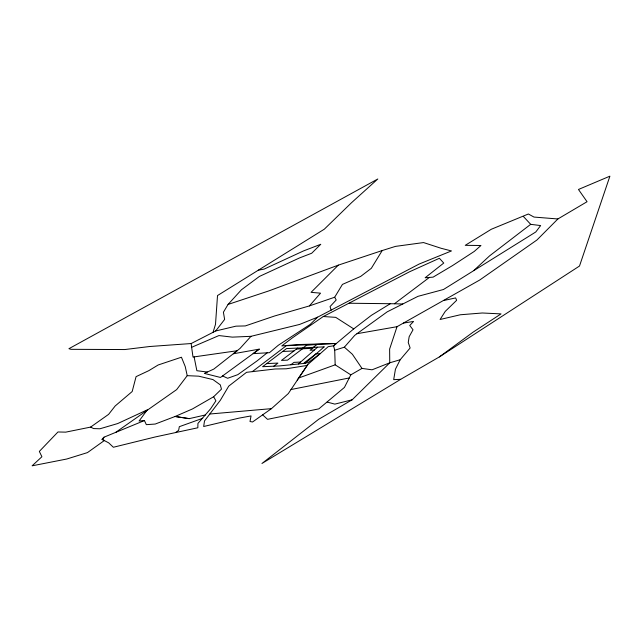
<?xml version="1.0" encoding="UTF-8"?>
<svg xmlns="http://www.w3.org/2000/svg" width="642" height="642" viewBox="0 0 642 642"><rect width="100%" height="100%" fill="white"/><g stroke="black" fill="none" stroke-linecap="round" stroke-linejoin="round"><path stroke-width="0.96" d="M213.064 332.323L215.511 324.282L217.51 295.553L324.298 229.202L351.479 202.752L377.801 178.99L68.919 348.694L70.981 349.32L124.709 349.553L149.722 346.511L191.155 343.542L215.688 330.975L235.967 326.16L245.324 325.927L274.527 316.008L309.404 305.913L334.675 297.23L342.443 284.398L360.668 276.429L371.333 268.308L382.207 250.549L395.48 246.384L423.543 242.564L441.15 248.293L451.47 250.942L419.098 264.071L317.63 317.164L299.621 324.435L250.99 336.32L232.332 337.13L218.938 335.565L191.629 347.314L193.009 357.048L237.115 350.749L213.834 369.078L204.357 373.403L220.503 377.456L259.248 349.144L233.319 353.774L239.996 348.462L250.99 336.32M397.021 326.69L389.63 349.071L389.75 362.81L352.161 399.789L318.745 419.226L261.952 463.484L400.688 379.318L439.369 356.912L579.501 266.029L609.9 176.173L578.466 189.47L587.053 201.724L557.89 218.962L536.929 240.004L479.71 280.032L397.021 326.69L356.952 333.712L354.761 335.333L344.353 347.186L334.707 350.243L335.18 364.833L350.813 374.848L361.992 368.404L372.071 369.808L389.75 362.81L400.167 359.753L410.126 347.996L408.248 342.459L409.171 336.673L413.031 329.771L409.757 325.478L413.568 321.433L403.457 323.07M262.626 414.852L271.454 408.649L288.322 393.554L307.221 365.426L286.284 368.789L275.233 368.981L246.544 372.312L228.729 386.139L220.367 400.247L204.517 420.911L203.674 426.505L238.88 418.167L251.038 415.92L250.011 421.513L252.555 421.987L262.626 414.852L267.545 419.338L318.817 408.874L344.433 387.423L350.813 374.848M400.167 359.753L395.44 369.214L393.69 379.647L400.688 379.318M258.325 270.194L264.175 269.078L303.562 250.91L320.767 244.281L311.691 253.245L299.477 257.948L259.408 276.437L241.416 289.791L228.054 304.444L223.408 312.213L224.62 319.427L215.688 330.975M297.222 380.056L307.831 364.512M187.223 375.666L176.67 389.59L115.737 432.355L104.052 437.162L102.062 439.393L108.675 442.836L113.369 447.257L155.171 436.977L197.84 427.765L197.929 423.423L210.656 408.737L215.905 400.841L213.658 396.732L221.466 389.14L220.294 384.863L212.967 379.582L198.731 376.18L187.223 375.666L185.225 366.542L181.445 357.217L158.181 364.977L148.808 370.659L136.072 376.645L132.18 391.532L115.175 405.977L108.602 414.363L90.594 427.099L65.741 432.138L57.965 431.978L39.331 451.43L41.915 456.735L32.1 465.827L66.76 459.014L87.464 452.602L104.429 440.476L102.062 439.393L104.052 437.162M309.404 305.913L320.543 293.161L311.065 292.343L338.318 265.138L382.207 250.549M473.772 270.555L489.613 255.845L530.693 224.331L540.644 225.567L535.789 231.971L443.494 289.494L417.982 296.339L387.198 311.843L356.952 333.712M317.63 317.164L310.198 324.403L278.307 345.268L269.447 352.683L253.108 353.63L259.248 349.144M298.378 363.998L317.589 347.178M306.683 365.515L328.231 346.648L333.599 345.797L353.734 328.897L371.389 315.318L390.296 303.714M557.89 218.962L533.992 217.068L528.366 213.995L491.307 229.258L465.225 245.34L480.962 245.493L474.261 251.431L452.49 265.611L433.101 277.135L425.132 277.761L443.75 263.06L439.393 258.277L409.588 271.759L323.287 316.522L292.238 337.957L281.766 345.934L297.768 344.569L336.344 343.478L333.599 345.797L334.707 350.243M439.369 356.912L473.13 332.131L501.041 313.898L482.319 312.991L460.306 314.773L440.075 319.491L445.251 311.378L456.647 300.304L455.627 297.928L443.47 300.56M267.2 352.811L257.161 360.828L237.797 374.663L227.645 378.274L222.565 375.947M252.306 371.638L286.3 345.733L336.344 343.478M273.837 366.189L277.938 363.083L266.695 363.589M297.76 348.068L281.469 360.411L287.504 360.138L302.502 348.775M301.868 348.807L306.868 345.019L316.923 344.561L311.924 348.349L296.468 349.047M290.866 364.76L294.028 362.361L300.584 362.064M313.858 347.346L310.03 350.243L314.307 350.05M349.16 303.233L394.437 303.762L429.434 277.4M175.531 432.58L178.628 430.373L179.327 426.689L202.736 418.279M213.658 396.732L192.431 408.962L175.097 416.481L155.228 424.049L146.328 424.659L144.434 420.55L139.081 421.032L147.307 409.829L117.711 423.551L99.951 428.768L93.596 428.575L90.594 427.099M115.745 432.355L144.434 420.55M338.318 265.138L268.621 290.978L228.054 304.444M298.626 378.018L335.18 364.833M352.161 399.789L334.843 404.115L327.187 402.077M189.205 418.64L175.097 416.481L189.205 418.64L205.488 414.941M290.97 389.542L349.633 377.889M209.814 414.01L271.454 408.649M282.689 351.471L293.932 350.965M394.437 303.762L402.751 304.011M323.287 316.522L335.734 317.357L353.734 328.897M207.35 372.039L196.869 370.715L194.101 356.888M344.353 347.186L352.378 354.264L361.992 368.404M523.382 216.474L530.693 224.331M334.675 297.23L336.207 299.991L330.044 306.579L331.144 310.198M191.155 343.542L191.629 347.314M324.106 346.881L305.367 363.292L279.093 365.956L262.594 366.694L286.517 348.574L324.106 346.881M316 353.87L304.003 362.963L308.024 362.778L320.021 353.686L316 353.87"/></g></svg>
